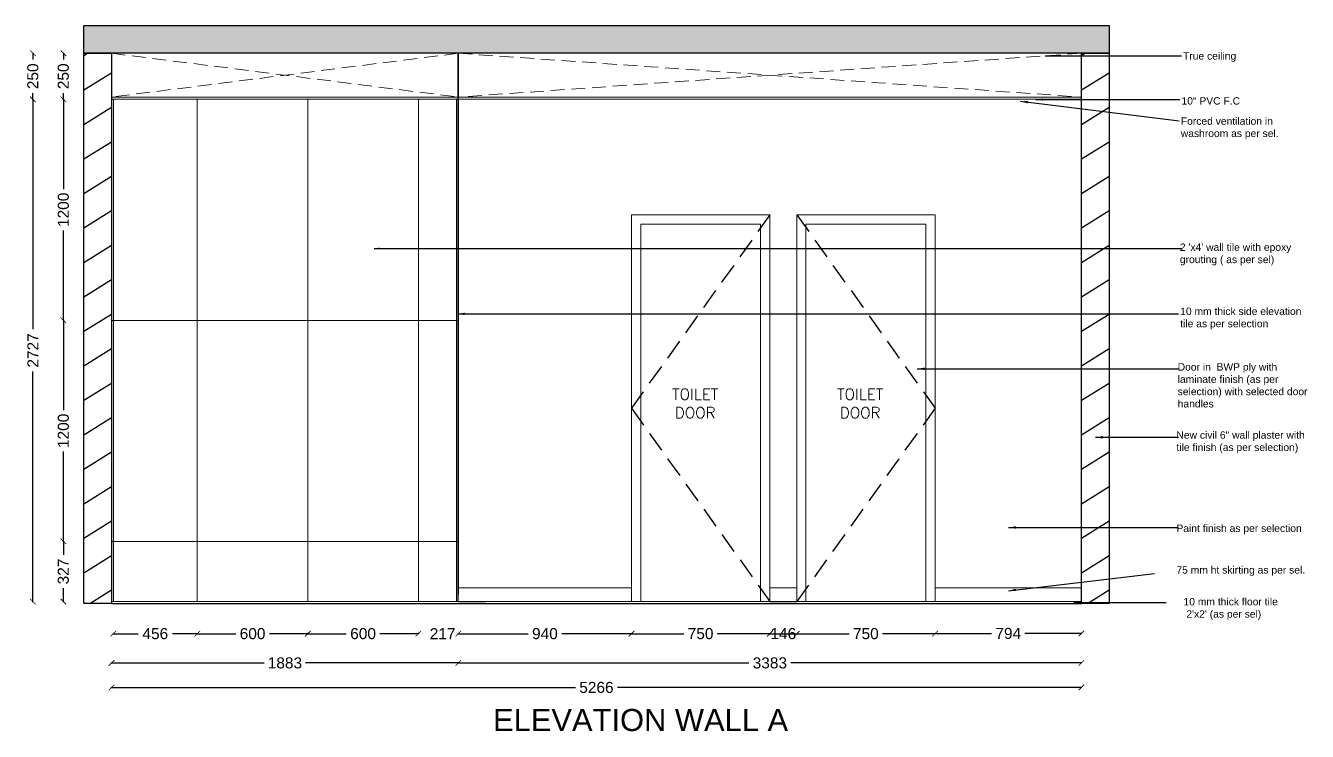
# Model space of a CAD drawing. Header units: millimetres. Extents: x 1464389 to 1998638, y -29162 to 256806.
# Drawn here: x 1945578 to 1952537, y 143727 to 147558 of the extents above; entities that cross this region are included whole.
import ezdxf

# ---------------------------------------------------------------- set-up
doc = ezdxf.new("R2010")
doc.units = ezdxf.units.MM
doc.header["$LTSCALE"] = 15
doc.header["$PDMODE"] = 35
doc.linetypes.add('DASHED', pattern=[0.75, 0.5, -0.25])
doc.linetypes.add('DASHED2', pattern=[0.375, 0.25, -0.125])
doc.layers.get('0').update_dxf_attribs({"lineweight": 5})
for name, color, linetype, lineweight in [('false ceiling', 124, 'Continuous', 9), ('floor tiling line', 6, 'Continuous', 5), ('LS_DR_Door', 34, 'Continuous', 5), ('LS_DR_TEXT', 7, 'Continuous', 13), ('WALL TILE', 4, 'Continuous', 5)]:
    doc.layers.add(name, color=color, linetype=linetype, lineweight=lineweight)
doc.layers.add('Furnitures', color=7, linetype='Continuous', lineweight=25, true_color=0x753b00)
for name, color, linetype in [('Layer 1', 7, 'Continuous'), ('NEW WALL', 5, 'Continuous'), ('Text', 250, 'Continuous')]:
    doc.layers.add(name, color=color, linetype=linetype)
doc.styles.add('ARIAL', font='arial.ttf')
doc.styles.add('ROMANS', font='romans.shx')
doc.dimstyles.new('SC-25', dxfattribs={"dimtxt": 60, "dimasz": 30, "dimexe": 0, "dimexo": 0, "dimgap": 25, "dimtad": 0, "dimdec": 0, "dimzin": 0, "dimdsep": 46, "dimtxsty": 'ARIAL', "dimblk": 'ARCHTICK', "dimcen": 0.09, "dimdle": 3, "dimclrd": 251, "dimclre": 251, "dimclrt": 1, "dimadec": 0, "dimazin": 0, "dimtfac": 1, "dimtdec": 0, "dimtofl": 0, "dimtmove": 0, "dimatfit": 2, "dimfxl": 100, "dimtolj": 1, "dimtzin": 0, "dimarcsym": 0})

# ---------------------------------------------------------------- blocks, each defined once
blk = doc.blocks.new('_ArchTick')
at = {"color": 0, "linetype": 'ByBlock', "const_width": 0.15}
blk.add_lwpolyline([(-0.5, -0.5), (0.5, 0.5)], dxfattribs=at)
blk = doc.blocks.new('*D3189')
at = {"layer": 'Defpoints', "color": 0, "ltscale": 0.25, "transparency": 16777216}
for p in [(1945782.6, 147408.1), (1945782.6, 147158.1), (1945782.6, 147158.1)]:
    blk.add_point(p, dxfattribs=at)
at = {"layer": 'Furnitures', "color": 251, "lineweight": -2, "ltscale": 0.25, "transparency": 16777216}
for p, q in [((1945782.6, 147411.1), (1945782.6, 147374.8)), ((1945782.6, 147408.1), (1945782.6, 147408.1)), ((1945782.6, 147155.1), (1945782.6, 147191.4)), ((1945782.6, 147158.1), (1945782.6, 147158.1))]:
    blk.add_line(p, q, dxfattribs=at)
at = {"layer": 'Furnitures', "color": 251, "lineweight": -2, "ltscale": 0.25, "transparency": 16777216, "xscale": 30, "yscale": 30, "zscale": 30}
for p, rotation in [((1945782.6, 147408.1), 90), ((1945782.6, 147158.1), 270)]:
    blk.add_blockref('_ArchTick', p, dxfattribs=dict(at, rotation=rotation))
at = {"layer": 'Furnitures', "color": 1, "ltscale": 0.25, "transparency": 16777216, "insert": (1945782.6, 147283.1), "char_height": 60, "attachment_point": 5, "rotation": 90, "style": 'ARIAL'}
blk.add_mtext('\\A1;250', dxfattribs=at)
blk = doc.blocks.new('*D3198')
at = {"layer": 'Defpoints', "color": 0, "ltscale": 0.25, "transparency": 16777216}
for p in [(1945782.6, 147158.1), (1945782.6, 145958.1), (1945782.6, 145958.1)]:
    blk.add_point(p, dxfattribs=at)
at = {"layer": 'Furnitures', "color": 251, "lineweight": -2, "ltscale": 0.25, "transparency": 16777216}
for p, q in [((1945782.6, 147161.1), (1945782.6, 146669.8)), ((1945782.6, 147158.1), (1945782.6, 147158.1)), ((1945782.6, 145955.1), (1945782.6, 146446.5)), ((1945782.6, 145958.1), (1945782.6, 145958.1))]:
    blk.add_line(p, q, dxfattribs=at)
at = {"layer": 'Furnitures', "color": 251, "lineweight": -2, "ltscale": 0.25, "transparency": 16777216, "xscale": 30, "yscale": 30, "zscale": 30}
for p, rotation in [((1945782.6, 147158.1), 90), ((1945782.6, 145958.1), 270)]:
    blk.add_blockref('_ArchTick', p, dxfattribs=dict(at, rotation=rotation))
at = {"layer": 'Furnitures', "color": 1, "ltscale": 0.25, "transparency": 16777216, "insert": (1945782.6, 146558.1), "char_height": 60, "attachment_point": 5, "rotation": 90, "style": 'ARIAL'}
blk.add_mtext('\\A1;1200', dxfattribs=at)
blk = doc.blocks.new('*D3199')
at = {"layer": 'Defpoints', "color": 0, "ltscale": 0.25, "transparency": 16777216}
for p in [(1945782.6, 145958.1), (1945782.6, 144758.1), (1945782.6, 144758.1)]:
    blk.add_point(p, dxfattribs=at)
at = {"layer": 'Furnitures', "color": 251, "lineweight": -2, "ltscale": 0.25, "transparency": 16777216}
for p, q in [((1945782.6, 145961.1), (1945782.6, 145469.8)), ((1945782.6, 145958.1), (1945782.6, 145958.1)), ((1945782.6, 144755.1), (1945782.6, 145246.5)), ((1945782.6, 144758.1), (1945782.6, 144758.1))]:
    blk.add_line(p, q, dxfattribs=at)
at = {"layer": 'Furnitures', "color": 251, "lineweight": -2, "ltscale": 0.25, "transparency": 16777216, "xscale": 30, "yscale": 30, "zscale": 30}
for p, rotation in [((1945782.6, 145958.1), 90), ((1945782.6, 144758.1), 270)]:
    blk.add_blockref('_ArchTick', p, dxfattribs=dict(at, rotation=rotation))
at = {"layer": 'Furnitures', "color": 1, "ltscale": 0.25, "transparency": 16777216, "insert": (1945782.6, 145358.1), "char_height": 60, "attachment_point": 5, "rotation": 90, "style": 'ARIAL'}
blk.add_mtext('\\A1;1200', dxfattribs=at)
blk = doc.blocks.new('*D3200')
at = {"layer": 'Defpoints', "color": 0, "ltscale": 0.25, "transparency": 16777216}
for p in [(1945782.6, 144758.1), (1945782.6, 144431.1), (1945782.6, 144431.1)]:
    blk.add_point(p, dxfattribs=at)
at = {"layer": 'Furnitures', "color": 251, "lineweight": -2, "ltscale": 0.25, "transparency": 16777216}
for p, q in [((1945782.6, 144761.1), (1945782.6, 144685.9)), ((1945782.6, 144758.1), (1945782.6, 144758.1)), ((1945782.6, 144428.1), (1945782.6, 144503.4)), ((1945782.6, 144431.1), (1945782.6, 144431.1))]:
    blk.add_line(p, q, dxfattribs=at)
at = {"layer": 'Furnitures', "color": 251, "lineweight": -2, "ltscale": 0.25, "transparency": 16777216, "xscale": 30, "yscale": 30, "zscale": 30}
for p, rotation in [((1945782.6, 144758.1), 90), ((1945782.6, 144431.1), 270)]:
    blk.add_blockref('_ArchTick', p, dxfattribs=dict(at, rotation=rotation))
at = {"layer": 'Furnitures', "color": 1, "ltscale": 0.25, "transparency": 16777216, "insert": (1945782.6, 144594.6), "char_height": 60, "attachment_point": 5, "rotation": 90, "style": 'ARIAL'}
blk.add_mtext('\\A1;327', dxfattribs=at)
blk = doc.blocks.new('*D3201')
at = {"layer": 'Defpoints', "color": 0, "ltscale": 0.25, "transparency": 16777216}
for p in [(1945617.1, 147158.1), (1945617.1, 144431.1), (1945617.1, 144431.1)]:
    blk.add_point(p, dxfattribs=at)
at = {"layer": 'Furnitures', "color": 251, "lineweight": -2, "ltscale": 0.25, "transparency": 16777216}
for p, q in [((1945617.1, 147161.1), (1945617.1, 145909.7)), ((1945617.1, 147158.1), (1945617.1, 147158.1)), ((1945617.1, 144428.1), (1945617.1, 145679.5)), ((1945617.1, 144431.1), (1945617.1, 144431.1))]:
    blk.add_line(p, q, dxfattribs=at)
at = {"layer": 'Furnitures', "color": 251, "lineweight": -2, "ltscale": 0.25, "transparency": 16777216, "xscale": 30, "yscale": 30, "zscale": 30}
for p, rotation in [((1945617.1, 147158.1), 90), ((1945617.1, 144431.1), 270)]:
    blk.add_blockref('_ArchTick', p, dxfattribs=dict(at, rotation=rotation))
at = {"layer": 'Furnitures', "color": 1, "ltscale": 0.25, "transparency": 16777216, "insert": (1945617.1, 145794.6), "char_height": 60, "attachment_point": 5, "rotation": 90, "style": 'ARIAL'}
blk.add_mtext('\\A1;2727', dxfattribs=at)
blk = doc.blocks.new('*D3202')
at = {"layer": 'Defpoints', "color": 0, "ltscale": 0.25, "transparency": 16777216}
for p in [(1945617.1, 147408.1), (1945617.1, 147408.1), (1945617.1, 147158.1)]:
    blk.add_point(p, dxfattribs=at)
at = {"layer": 'Furnitures', "color": 251, "lineweight": -2, "ltscale": 0.25, "transparency": 16777216}
for p, q in [((1945617.1, 147411.1), (1945617.1, 147374.8)), ((1945617.1, 147408.1), (1945617.1, 147408.1)), ((1945617.1, 147155.1), (1945617.1, 147191.4)), ((1945617.1, 147158.1), (1945617.1, 147158.1))]:
    blk.add_line(p, q, dxfattribs=at)
at = {"layer": 'Furnitures', "color": 251, "lineweight": -2, "ltscale": 0.25, "transparency": 16777216, "xscale": 30, "yscale": 30, "zscale": 30}
for p, rotation in [((1945617.1, 147408.1), 90), ((1945617.1, 147158.1), 270)]:
    blk.add_blockref('_ArchTick', p, dxfattribs=dict(at, rotation=rotation))
at = {"layer": 'Furnitures', "color": 1, "ltscale": 0.25, "transparency": 16777216, "insert": (1945617.1, 147283.1), "char_height": 60, "attachment_point": 5, "rotation": 90, "style": 'ARIAL'}
blk.add_mtext('\\A1;250', dxfattribs=at)
blk = doc.blocks.new('*D3204')
at = {"layer": 'Defpoints', "color": 0, "ltscale": 0.25, "transparency": 16777216}
for p in [(1946043.9, 143964.9), (1951309.9, 143964.9), (1951309.9, 143964.9)]:
    blk.add_point(p, dxfattribs=at)
at = {"layer": 'Furnitures', "color": 251, "lineweight": -2, "ltscale": 0.25, "transparency": 16777216}
for p, q in [((1946040.9, 143964.9), (1948562.3, 143964.9)), ((1951312.9, 143964.9), (1948791.5, 143964.9))]:
    blk.add_line(p, q, dxfattribs=at)
at = {"layer": 'Furnitures', "color": 251, "lineweight": -2, "ltscale": 0.25, "transparency": 16777216, "xscale": 30, "yscale": 30, "zscale": 30, "rotation": 180}
blk.add_blockref('_ArchTick', (1946043.9, 143964.9), dxfattribs=at)
at = {"layer": 'Furnitures', "color": 251, "lineweight": -2, "ltscale": 0.25, "transparency": 16777216, "xscale": 30, "yscale": 30, "zscale": 30}
blk.add_blockref('_ArchTick', (1951309.9, 143964.9), dxfattribs=at)
at = {"layer": 'Furnitures', "color": 1, "ltscale": 0.25, "transparency": 16777216, "insert": (1948676.9, 143964.9), "char_height": 60, "attachment_point": 5, "style": 'ARIAL'}
blk.add_mtext('\\A1;5266', dxfattribs=at)
blk = doc.blocks.new('*D3205')
at = {"layer": 'Defpoints', "color": 0, "ltscale": 0.25, "transparency": 16777216}
for p in [(1948867.2, 144256.9), (1949617.4, 144256.9), (1949617.4, 144256.9)]:
    blk.add_point(p, dxfattribs=at)
at = {"layer": 'Furnitures', "color": 251, "lineweight": -2, "ltscale": 0.25, "transparency": 16777216}
for p, q in [((1948864.2, 144256.9), (1949151.4, 144256.9)), ((1949620.4, 144256.9), (1949333.2, 144256.9))]:
    blk.add_line(p, q, dxfattribs=at)
at = {"layer": 'Furnitures', "color": 251, "lineweight": -2, "ltscale": 0.25, "transparency": 16777216, "xscale": 30, "yscale": 30, "zscale": 30, "rotation": 180}
blk.add_blockref('_ArchTick', (1948867.2, 144256.9), dxfattribs=at)
at = {"layer": 'Furnitures', "color": 251, "lineweight": -2, "ltscale": 0.25, "transparency": 16777216, "xscale": 30, "yscale": 30, "zscale": 30}
blk.add_blockref('_ArchTick', (1949617.4, 144256.9), dxfattribs=at)
at = {"layer": 'Furnitures', "color": 1, "ltscale": 0.25, "transparency": 16777216, "insert": (1949242.3, 144256.9), "char_height": 60, "attachment_point": 5, "style": 'ARIAL'}
blk.add_mtext('\\A1;750', dxfattribs=at)
blk = doc.blocks.new('*D3206')
at = {"layer": 'Defpoints', "color": 0, "ltscale": 0.25, "transparency": 16777216}
for p in [(1949764.5, 144256.9), (1950514.7, 144256.9), (1950514.7, 144256.9)]:
    blk.add_point(p, dxfattribs=at)
at = {"layer": 'Furnitures', "color": 251, "lineweight": -2, "ltscale": 0.25, "transparency": 16777216}
for p, q in [((1949761.5, 144256.9), (1950048.7, 144256.9)), ((1950517.7, 144256.9), (1950230.5, 144256.9))]:
    blk.add_line(p, q, dxfattribs=at)
at = {"layer": 'Furnitures', "color": 251, "lineweight": -2, "ltscale": 0.25, "transparency": 16777216, "xscale": 30, "yscale": 30, "zscale": 30, "rotation": 180}
blk.add_blockref('_ArchTick', (1949764.5, 144256.9), dxfattribs=at)
at = {"layer": 'Furnitures', "color": 251, "lineweight": -2, "ltscale": 0.25, "transparency": 16777216, "xscale": 30, "yscale": 30, "zscale": 30}
blk.add_blockref('_ArchTick', (1950514.7, 144256.9), dxfattribs=at)
at = {"layer": 'Furnitures', "color": 1, "ltscale": 0.25, "transparency": 16777216, "insert": (1950139.6, 144256.9), "char_height": 60, "attachment_point": 5, "style": 'ARIAL'}
blk.add_mtext('\\A1;750', dxfattribs=at)
blk = doc.blocks.new('*D3207')
at = {"layer": 'Defpoints', "color": 0, "ltscale": 0.25, "transparency": 16777216}
for p in [(1950515.7, 144257.9), (1951309.9, 144257.9), (1951309.9, 144257.9)]:
    blk.add_point(p, dxfattribs=at)
at = {"layer": 'Furnitures', "color": 251, "lineweight": -2, "ltscale": 0.25, "transparency": 16777216}
for p, q in [((1950512.7, 144257.9), (1950821.9, 144257.9)), ((1951312.9, 144257.9), (1951003.7, 144257.9))]:
    blk.add_line(p, q, dxfattribs=at)
at = {"layer": 'Furnitures', "color": 251, "lineweight": -2, "ltscale": 0.25, "transparency": 16777216, "xscale": 30, "yscale": 30, "zscale": 30, "rotation": 180}
blk.add_blockref('_ArchTick', (1950515.7, 144257.9), dxfattribs=at)
at = {"layer": 'Furnitures', "color": 251, "lineweight": -2, "ltscale": 0.25, "transparency": 16777216, "xscale": 30, "yscale": 30, "zscale": 30}
blk.add_blockref('_ArchTick', (1951309.9, 144257.9), dxfattribs=at)
at = {"layer": 'Furnitures', "color": 1, "ltscale": 0.25, "transparency": 16777216, "insert": (1950912.8, 144257.9), "char_height": 60, "attachment_point": 5, "style": 'ARIAL'}
blk.add_mtext('\\A1;794', dxfattribs=at)
blk = doc.blocks.new('*D3190')
at = {"layer": 'Defpoints', "color": 0, "ltscale": 0.25, "transparency": 16777216}
for p in [(1949618.4, 144257.9), (1949764.5, 144256.9), (1949764.5, 144256.9)]:
    blk.add_point(p, dxfattribs=at)
at = {"layer": 'Furnitures', "color": 251, "lineweight": -2, "ltscale": 0.25, "transparency": 16777216}
for p, q in [((1949615.4, 144256.9), (1949767.5, 144256.9)), ((1949618.4, 144257.9), (1949618.4, 144256.9))]:
    blk.add_line(p, q, dxfattribs=at)
at = {"layer": 'Furnitures', "color": 251, "lineweight": -2, "ltscale": 0.25, "transparency": 16777216, "xscale": 30, "yscale": 30, "zscale": 30, "rotation": 180}
blk.add_blockref('_ArchTick', (1949618.4, 144256.9), dxfattribs=at)
at = {"layer": 'Furnitures', "color": 251, "lineweight": -2, "ltscale": 0.25, "transparency": 16777216, "xscale": 30, "yscale": 30, "zscale": 30}
blk.add_blockref('_ArchTick', (1949764.5, 144256.9), dxfattribs=at)
at = {"layer": 'Furnitures', "color": 1, "ltscale": 0.25, "transparency": 16777216, "insert": (1949691.5, 144256.9), "char_height": 60, "attachment_point": 5, "style": 'ARIAL'}
blk.add_mtext('\\A1;146', dxfattribs=at)
blk = doc.blocks.new('*D3191')
at = {"layer": 'Defpoints', "color": 0, "ltscale": 0.25, "transparency": 16777216}
for p in [(1947926.9, 144256.9), (1947926.9, 144256.9), (1948867.2, 144256.9)]:
    blk.add_point(p, dxfattribs=at)
at = {"layer": 'Furnitures', "color": 251, "lineweight": -2, "ltscale": 0.25, "transparency": 16777216}
for p, q in [((1947923.9, 144256.9), (1948305.9, 144256.9)), ((1948870.2, 144256.9), (1948488.2, 144256.9))]:
    blk.add_line(p, q, dxfattribs=at)
at = {"layer": 'Furnitures', "color": 251, "lineweight": -2, "ltscale": 0.25, "transparency": 16777216, "xscale": 30, "yscale": 30, "zscale": 30, "rotation": 180}
blk.add_blockref('_ArchTick', (1947926.9, 144256.9), dxfattribs=at)
at = {"layer": 'Furnitures', "color": 251, "lineweight": -2, "ltscale": 0.25, "transparency": 16777216, "xscale": 30, "yscale": 30, "zscale": 30}
blk.add_blockref('_ArchTick', (1948867.2, 144256.9), dxfattribs=at)
at = {"layer": 'Furnitures', "color": 1, "ltscale": 0.25, "transparency": 16777216, "insert": (1948397.1, 144256.9), "char_height": 60, "attachment_point": 5, "style": 'ARIAL'}
blk.add_mtext('\\A1;940', dxfattribs=at)
blk = doc.blocks.new('*D3192')
at = {"layer": 'Defpoints', "color": 0, "ltscale": 0.25, "transparency": 16777216}
for p in [(1946053.9, 144256.9), (1946509.9, 144256.9), (1946509.9, 144256.9)]:
    blk.add_point(p, dxfattribs=at)
at = {"layer": 'Furnitures', "color": 251, "lineweight": -2, "ltscale": 0.25, "transparency": 16777216}
for p, q in [((1946050.9, 144256.9), (1946189.4, 144256.9)), ((1946512.9, 144256.9), (1946374.4, 144256.9))]:
    blk.add_line(p, q, dxfattribs=at)
at = {"layer": 'Furnitures', "color": 251, "lineweight": -2, "ltscale": 0.25, "transparency": 16777216, "xscale": 30, "yscale": 30, "zscale": 30, "rotation": 180}
blk.add_blockref('_ArchTick', (1946053.9, 144256.9), dxfattribs=at)
at = {"layer": 'Furnitures', "color": 251, "lineweight": -2, "ltscale": 0.25, "transparency": 16777216, "xscale": 30, "yscale": 30, "zscale": 30}
blk.add_blockref('_ArchTick', (1946509.9, 144256.9), dxfattribs=at)
at = {"layer": 'Furnitures', "color": 1, "ltscale": 0.25, "transparency": 16777216, "insert": (1946281.9, 144256.9), "char_height": 60, "attachment_point": 5, "style": 'ARIAL'}
blk.add_mtext('\\A1;456', dxfattribs=at)
blk = doc.blocks.new('*D3193')
at = {"layer": 'Defpoints', "color": 0, "ltscale": 0.25, "transparency": 16777216}
for p in [(1946509.9, 144256.9), (1947109.9, 144256.9), (1947109.9, 144256.9)]:
    blk.add_point(p, dxfattribs=at)
at = {"layer": 'Furnitures', "color": 251, "lineweight": -2, "ltscale": 0.25, "transparency": 16777216}
for p, q in [((1946506.9, 144256.9), (1946718.6, 144256.9)), ((1947112.9, 144256.9), (1946901.2, 144256.9))]:
    blk.add_line(p, q, dxfattribs=at)
at = {"layer": 'Furnitures', "color": 251, "lineweight": -2, "ltscale": 0.25, "transparency": 16777216, "xscale": 30, "yscale": 30, "zscale": 30, "rotation": 180}
blk.add_blockref('_ArchTick', (1946509.9, 144256.9), dxfattribs=at)
at = {"layer": 'Furnitures', "color": 251, "lineweight": -2, "ltscale": 0.25, "transparency": 16777216, "xscale": 30, "yscale": 30, "zscale": 30}
blk.add_blockref('_ArchTick', (1947109.9, 144256.9), dxfattribs=at)
at = {"layer": 'Furnitures', "color": 1, "ltscale": 0.25, "transparency": 16777216, "insert": (1946809.9, 144256.9), "char_height": 60, "attachment_point": 5, "style": 'ARIAL'}
blk.add_mtext('\\A1;600', dxfattribs=at)
blk = doc.blocks.new('*D3194')
at = {"layer": 'Defpoints', "color": 0, "ltscale": 0.25, "transparency": 16777216}
for p in [(1947109.9, 144261.9), (1947709.9, 144261.9), (1947709.9, 144256.9)]:
    blk.add_point(p, dxfattribs=at)
at = {"layer": 'Furnitures', "color": 251, "lineweight": -2, "ltscale": 0.25, "transparency": 16777216}
for p, q in [((1947109.9, 144261.9), (1947109.9, 144256.9)), ((1947709.9, 144261.9), (1947709.9, 144256.9)), ((1947106.9, 144256.9), (1947318.6, 144256.9)), ((1947712.9, 144256.9), (1947501.2, 144256.9))]:
    blk.add_line(p, q, dxfattribs=at)
at = {"layer": 'Furnitures', "color": 251, "lineweight": -2, "ltscale": 0.25, "transparency": 16777216, "xscale": 30, "yscale": 30, "zscale": 30, "rotation": 180}
blk.add_blockref('_ArchTick', (1947109.9, 144256.9), dxfattribs=at)
at = {"layer": 'Furnitures', "color": 251, "lineweight": -2, "ltscale": 0.25, "transparency": 16777216, "xscale": 30, "yscale": 30, "zscale": 30}
blk.add_blockref('_ArchTick', (1947709.9, 144256.9), dxfattribs=at)
at = {"layer": 'Furnitures', "color": 1, "ltscale": 0.25, "transparency": 16777216, "insert": (1947409.9, 144256.9), "char_height": 60, "attachment_point": 5, "style": 'ARIAL'}
blk.add_mtext('\\A1;600', dxfattribs=at)
blk = doc.blocks.new('*D3195')
at = {"layer": 'Defpoints', "color": 0, "ltscale": 0.25, "transparency": 16777216}
for p in [(1947709.9, 144261.9), (1947926.9, 144256.9), (1947926.9, 144256.9)]:
    blk.add_point(p, dxfattribs=at)
at = {"layer": 'Furnitures', "color": 251, "lineweight": -2, "ltscale": 0.25, "transparency": 16777216}
for p, q in [((1947709.9, 144261.9), (1947709.9, 144256.9)), ((1947709.9, 144256.9), (1947679.9, 144256.9)), ((1947926.9, 144256.9), (1947956.9, 144256.9))]:
    blk.add_line(p, q, dxfattribs=at)
at = {"layer": 'Furnitures', "color": 251, "lineweight": -2, "ltscale": 0.25, "transparency": 16777216, "xscale": 30, "yscale": 30, "zscale": 30}
blk.add_blockref('_ArchTick', (1947709.9, 144256.9), dxfattribs=at)
at = {"layer": 'Furnitures', "color": 251, "lineweight": -2, "ltscale": 0.25, "transparency": 16777216, "xscale": 30, "yscale": 30, "zscale": 30, "rotation": 180}
blk.add_blockref('_ArchTick', (1947926.9, 144256.9), dxfattribs=at)
at = {"layer": 'Furnitures', "color": 1, "ltscale": 0.25, "transparency": 16777216, "insert": (1947841.6, 144256.9), "char_height": 60, "attachment_point": 5, "style": 'ARIAL'}
blk.add_mtext('\\A1;217', dxfattribs=at)
blk = doc.blocks.new('*D3196')
at = {"layer": 'Defpoints', "color": 0, "ltscale": 0.25, "transparency": 16777216}
for p in [(1947926.9, 144097.9), (1951309.9, 144097.9), (1951309.9, 144097.9)]:
    blk.add_point(p, dxfattribs=at)
at = {"layer": 'Furnitures', "color": 251, "lineweight": -2, "ltscale": 0.25, "transparency": 16777216}
for p, q in [((1947923.9, 144097.9), (1949503.8, 144097.9)), ((1951312.9, 144097.9), (1949733, 144097.9))]:
    blk.add_line(p, q, dxfattribs=at)
at = {"layer": 'Furnitures', "color": 251, "lineweight": -2, "ltscale": 0.25, "transparency": 16777216, "xscale": 30, "yscale": 30, "zscale": 30, "rotation": 180}
blk.add_blockref('_ArchTick', (1947926.9, 144097.9), dxfattribs=at)
at = {"layer": 'Furnitures', "color": 251, "lineweight": -2, "ltscale": 0.25, "transparency": 16777216, "xscale": 30, "yscale": 30, "zscale": 30}
blk.add_blockref('_ArchTick', (1951309.9, 144097.9), dxfattribs=at)
at = {"layer": 'Furnitures', "color": 1, "ltscale": 0.25, "transparency": 16777216, "insert": (1949618.4, 144097.9), "char_height": 60, "attachment_point": 5, "style": 'ARIAL'}
blk.add_mtext('\\A1;3383', dxfattribs=at)
blk = doc.blocks.new('*D3197')
at = {"layer": 'Defpoints', "color": 0, "ltscale": 0.25, "transparency": 16777216}
for p in [(1946043.9, 144097.9), (1946043.9, 144097.9), (1947926.9, 144097.9)]:
    blk.add_point(p, dxfattribs=at)
at = {"layer": 'Furnitures', "color": 251, "lineweight": -2, "ltscale": 0.25, "transparency": 16777216}
for p, q in [((1946040.9, 144097.9), (1946873.6, 144097.9)), ((1947929.9, 144097.9), (1947097.2, 144097.9))]:
    blk.add_line(p, q, dxfattribs=at)
at = {"layer": 'Furnitures', "color": 251, "lineweight": -2, "ltscale": 0.25, "transparency": 16777216, "xscale": 30, "yscale": 30, "zscale": 30, "rotation": 180}
blk.add_blockref('_ArchTick', (1946043.9, 144097.9), dxfattribs=at)
at = {"layer": 'Furnitures', "color": 251, "lineweight": -2, "ltscale": 0.25, "transparency": 16777216, "xscale": 30, "yscale": 30, "zscale": 30}
blk.add_blockref('_ArchTick', (1947926.9, 144097.9), dxfattribs=at)
at = {"layer": 'Furnitures', "color": 1, "ltscale": 0.25, "transparency": 16777216, "insert": (1946985.4, 144097.9), "char_height": 60, "attachment_point": 5, "style": 'ARIAL'}
blk.add_mtext('\\A1;1883', dxfattribs=at)

msp = doc.modelspace()

# ---------------------------------------------------------------- hatches: boundary and pattern name
at = {"ltscale": 0.25, "true_color": 0x636466}
h = msp.add_hatch(dxfattribs=at)
h.set_pattern_fill('AR-CONC', color=251)
h.set_pattern_definition([(50, (945546.02, 209759.98), (182.18467, -15.939086), [19.05, -209.55]), (355, (945546.02, 209759.98), (-35.24342, 191.056845), [15.24, -167.640584]), (100.451445, (945561.2, 209758.65), (146.941247, 175.117752), [16.19001, -178.090245]), (46.1842, (945546.02, 209810.78), (271.07904, -42.04233), [28.575, -314.325]), (96.635558, (945568.6, 209807.28), (237.404134, 247.426125), [24.28502, -267.13561]), (351.18415, (945546.02, 209810.78), (237.404134, 247.426125), [22.85997, -251.45973]), (21, (945571.42, 209798.08), (151.614391, -102.265198), [19.05, -209.55]), (326, (945571.42, 209798.08), (61.80203, 184.187966), [15.24, -167.64]), (71.451445, (945584.05, 209789.56), (213.41642, 81.92277), [16.19001, -178.089938]), (37.5, (945546.02, 209759.98), (3.0886033, 84.555039), [0, -165.608, 0, -170.18, 0, -168.275]), (7.5, (945546.02, 209759.98), (66.8196625, 100.180575), [0, -97.028, 0, -161.798, 0, -64.135]), (327.5, (945489.38, 209759.98), (135.590595, -5.728744), [0, -63.5, 0, -198.12, 0, -262.89]), (317.5, (945463.98, 209759.98), (148.129181, 25.426491), [0, -82.55, 0, -131.572, 0, -186.69])])
h.paths.add_polyline_path([(1951459.9, 147558.1), (1945893.9, 147558.1), (1945893.9, 147408.1), (1951459.9, 147408.1)])
at = {"layer": 'Layer 1', "ltscale": 0.25}
h = msp.add_hatch(dxfattribs=at)
h.set_pattern_fill('ANSI31', color=8, scale=50, angle=167)
h.set_pattern_definition([(212, (307157.25, 320321.75), (84.124683, -134.627635), [])])
h.paths.add_polyline_path([(1946043.9, 147408.1), (1945893.9, 147408.1), (1945893.9, 144421.1), (1946043.9, 144421.1)])
h = msp.add_hatch(dxfattribs=at)
h.set_pattern_fill('ANSI31', color=8, scale=50, angle=167)
h.set_pattern_definition([(212, (312573.25, 320321.75), (84.124683, -134.627635), [])])
h.paths.add_polyline_path([(1951459.9, 147408.1), (1951309.9, 147408.1), (1951309.9, 144421.1), (1951459.9, 144421.1)])

# ---------------------------------------------------------------- linework, layer by layer
at = {"linetype": 'DASHED2', "ltscale": 20}
for p, q in [((1946043.9, 147408.1), (1947926.9, 147170.1)), ((1947926.9, 147408.1), (1946043.9, 147170.1)), ((1947926.9, 147408.1), (1951309.9, 147170.1)), ((1951309.9, 147408.1), (1947926.9, 147170.1))]:
    msp.add_line(p, q, dxfattribs=at)
at = {"color": 7, "ltscale": 0.25, "true_color": 0xffffff}
for p, q in [((1949618.4, 144506.1), (1949764.5, 144506.1)), ((1950515.7, 144506.1), (1951309.9, 144506.1))]:
    msp.add_line(p, q, dxfattribs=at)
for points in [[(1947926.9, 144506.1), (1948867.2, 144506.1), (1948867.2, 144431.1), (1947926.9, 144431.1)], [(1949618.4, 144506.1), (1949764.5, 144506.1), (1949764.5, 144431.1), (1949618.4, 144431.1)]]:
    msp.add_lwpolyline(points, close=True, dxfattribs=at)
at = {"layer": 'false ceiling', "linetype": 'Continuous', "ltscale": 0.25}
for p, q in [((1946043.9, 147170.1), (1947926.9, 147170.1)), ((1946043.9, 147158.1), (1947926.9, 147158.1)), ((1947926.9, 147170.1), (1951309.9, 147170.1)), ((1947926.9, 147158.1), (1951309.9, 147158.1))]:
    msp.add_line(p, q, dxfattribs=at)
at = {"layer": 'floor tiling line', "ltscale": 0.25}
msp.add_line((1946043.9, 144431.1), (1951309.9, 144431.1), dxfattribs=at)
at = {"layer": 'Furnitures', "linetype": 'DASHED', "ltscale": 15}
for points in [[(1949618.4, 146531.1), (1948867.2, 145481.1), (1949618.4, 144431.1)], [(1949764.5, 146531.1), (1950515.7, 145481.1), (1949764.5, 144431.1)]]:
    msp.add_lwpolyline(points, dxfattribs=at)
at = {"layer": 'LS_DR_Door', "ltscale": 0.25}
for points in [[(1949618.4, 144431.1), (1949618.4, 146531.1), (1948867.2, 146531.1), (1948867.2, 144431.1)], [(1950515.7, 144431.1), (1950515.7, 146531.1), (1949764.5, 146531.1), (1949764.5, 144431.1)], [(1949568.4, 144431.1), (1949568.4, 146481.1), (1948917.2, 146481.1), (1948917.2, 144431.1)], [(1950465.7, 144431.1), (1950465.7, 146481.1), (1949814.5, 146481.1), (1949814.5, 144431.1)]]:
    msp.add_lwpolyline(points, dxfattribs=at)
at = {"layer": 'NEW WALL', "color": 5}
msp.add_line((1946043.9, 144421.1), (1951309.9, 144421.1), dxfattribs=at)
for points in [[(1945893.9, 147558.1), (1951459.9, 147558.1), (1951459.9, 147408.1), (1945893.9, 147408.1)], [(1945893.9, 147408.1), (1946043.9, 147408.1), (1946043.9, 144421.1), (1945893.9, 144421.1)], [(1951309.9, 147408.1), (1951459.9, 147408.1), (1951459.9, 144421.1), (1951309.9, 144421.1)]]:
    msp.add_lwpolyline(points, close=True, dxfattribs=at)
for points in [[(1947926.9, 144431.1), (1947926.9, 147408.1)], [(1947926.9, 147408.1), (1947926.9, 144469.6)], [(1948076.9, 144421.1), (1947926.9, 144421.1)], [(1949764.5, 144421.1), (1949618.4, 144421.1)]]:
    msp.add_lwpolyline(points, dxfattribs=at)
at = {"layer": 'WALL TILE', "ltscale": 0.25}
for p, q in [((1946509.9, 147158.1), (1946509.9, 144431.1)), ((1947109.9, 147158.1), (1947109.9, 144431.1)), ((1947709.9, 147158.1), (1947709.9, 144431.1)), ((1947926.9, 145958.1), (1946043.9, 145958.1)), ((1947926.9, 144758.1), (1946043.9, 144758.1))]:
    msp.add_line(p, q, dxfattribs=at)
for points in [[(1946053.9, 147158.1), (1946043.9, 147158.1), (1946043.9, 144431.1), (1946053.9, 144431.1)], [(1947926.9, 147158.1), (1947916.9, 147158.1), (1947916.9, 144431.1), (1947926.9, 144431.1)]]:
    msp.add_lwpolyline(points, close=True, dxfattribs=at)

# ---------------------------------------------------------------- texts
at = {"layer": 'LS_DR_TEXT', "ltscale": 0.25, "char_height": 60, "attachment_point": 1, "style": 'ROMANS'}
for insert in [(1948855.8, 145586.7), (1949751.8, 145586.7)]:
    msp.add_mtext_dynamic_manual_height_columns('\\pxqc;TOILET\\PDOOR', width=714.754, gutter_width=584.3, heights=[194.2], dxfattribs=dict(at, insert=insert))
at = {"layer": 'Text', "color": 9, "ltscale": 0.25, "true_color": 0xc7c8ca, "char_height": 40, "attachment_point": 7, "style": 'ARIAL'}
for s, heights, insert in [('True ceiling', [0], (1951861.7, 147361.6)), ('10" PVC F.C', [0], (1951853.3, 147129.1)), ('Forced ventilation in washroom as per sel.', [0], (1951849.6, 146941.2)), ("2 'x4' wall tile with epoxy grouting ( as per sel)", [0], (1951844.6, 146256.6)), ('10 mm thick side elevation tile as per selection', [0], (1951846.4, 145908.5)), ('Door in  BWP ply with laminate finish (as per selection) with selected door handles ', [0], (1951832.7, 145484.6)), ('New civil 6" wall plaster with tile finish (as per selection)', [0], (1951825.9, 145236.7)), ('Paint finish as per selection', [0], (1951825.9, 144797.2)), ('75 mm ht skirting as per sel.', [51.8], (1951825.9, 144571.2)), ("10 mm thick floor tile\\P 2'x2' (as per sel)", [0], (1951864.3, 144331.9))]:
    msp.add_mtext_dynamic_manual_height_columns(s, width=713.093, gutter_width=250, heights=heights, dxfattribs=dict(at, insert=insert))
at = {"layer": 'Text', "color": 9, "ltscale": 0.25, "true_color": 0xc7c8ca, "insert": (1948115.5, 143726.6), "char_height": 120, "width": 2848.533, "attachment_point": 7, "style": 'ARIAL'}
msp.add_mtext('ELEVATION WALL A', dxfattribs=at)

# ---------------------------------------------------------------- dimensions: what is measured, and where the dimension line sits
at = {"layer": 'Furnitures', "ltscale": 0.25}
for base, p1, p2, picture, middle in [((1945617.1, 147408.1), (1945617.1, 147158.1), (1945617.1, 147408.1), '*D3202', (1945617.1, 147283.1)), ((1945782.6, 147158.1), (1945782.6, 147408.1), (1945782.6, 147158.1), '*D3189', (1945782.6, 147283.1)), ((1945617.1, 144431.1), (1945617.1, 147158.1), (1945617.1, 144431.1), '*D3201', (1945617.1, 145794.6)), ((1945782.6, 145958.1), (1945782.6, 147158.1), (1945782.6, 145958.1), '*D3198', (1945782.6, 146558.1)), ((1945782.6, 144758.1), (1945782.6, 145958.1), (1945782.6, 144758.1), '*D3199', (1945782.6, 145358.1)), ((1945782.6, 144431.1), (1945782.6, 144758.1), (1945782.6, 144431.1), '*D3200', (1945782.6, 144594.6))]:
    dim = msp.add_linear_dim(base=base, p1=p1, p2=p2, angle=90, dimstyle='SC-25', override={"dimfxl": 15}, dxfattribs=at)
    dim.commit()
    dim.dimension.update_dxf_attribs({"geometry": picture, "text_midpoint": middle})
for base, p1, p2, picture, middle in [((1946509.9, 144256.9), (1946053.9, 144256.9), (1946509.9, 144256.9), '*D3192', (1946281.9, 144256.9)), ((1947109.9, 144256.9), (1946509.9, 144256.9), (1947109.9, 144256.9), '*D3193', (1946809.9, 144256.9)), ((1947709.9, 144256.9), (1947109.9, 144261.9), (1947709.9, 144261.9), '*D3194', (1947409.9, 144256.9)), ((1947926.9, 144256.9), (1948867.2, 144256.9), (1947926.9, 144256.9), '*D3191', (1948397.1, 144256.9)), ((1949617.4, 144256.9), (1948867.2, 144256.9), (1949617.4, 144256.9), '*D3205', (1949242.3, 144256.9)), ((1950514.7, 144256.9), (1949764.5, 144256.9), (1950514.7, 144256.9), '*D3206', (1950139.6, 144256.9)), ((1951309.9, 144257.9), (1950515.7, 144257.9), (1951309.9, 144257.9), '*D3207', (1950912.8, 144257.9)), ((1946043.9, 144097.9), (1947926.9, 144097.9), (1946043.9, 144097.9), '*D3197', (1946985.4, 144097.9)), ((1951309.9, 144097.9), (1947926.9, 144097.9), (1951309.9, 144097.9), '*D3196', (1949618.4, 144097.9)), ((1951309.9, 143964.9), (1946043.9, 143964.9), (1951309.9, 143964.9), '*D3204', (1948676.9, 143964.9))]:
    dim = msp.add_linear_dim(base=base, p1=p1, p2=p2, dimstyle='SC-25', override={"dimfxl": 15}, dxfattribs=at)
    dim.commit()
    dim.dimension.update_dxf_attribs({"geometry": picture, "text_midpoint": middle})
for base, p1, p2, picture, middle in [((1947926.9, 144256.9), (1947709.9, 144261.9), (1947926.9, 144256.9), '*D3195', (1947841.6, 144256.9)), ((1949764.5, 144256.9), (1949618.4, 144257.9), (1949764.5, 144256.9), '*D3190', (1949691.5, 144256.9))]:
    dim = msp.add_linear_dim(base=base, p1=p1, p2=p2, dimstyle='SC-25', override={"dimfxl": 15}, dxfattribs=at)
    dim.commit()
    dim.dimension.update_dxf_attribs({"geometry": picture, "text_midpoint": middle, "dimtype": 160})

# ---------------------------------------------------------------- leaders
at = {"ltscale": 0.25}
for points, override in [([(1951113.5, 147394.1), (1951852.6, 147394.1)], {"dimgap": 25, "dimtad": 0, "dimfxl": 15}), ([(1950979, 147147.2), (1951840.5, 147042.1)], {"dimasz": 40, "dimgap": 25, "dimtad": 0, "dimfxl": 15}), ([(1951062.1, 147156.9), (1951844.2, 147156.9)], {"dimasz": 40, "dimgap": 25, "dimtad": 0, "dimfxl": 15}), ([(1947470.1, 146348.3), (1951852.6, 146348.3)], {"dimgap": 25, "dimtad": 0, "dimfxl": 15}), ([(1947922.1, 145993.2), (1951837.4, 145993.4)], {"dimasz": 40, "dimfxl": 15}), ([(1950418.1, 145695), (1951837.4, 145695.1)], {"dimasz": 40, "dimfxl": 15}), ([(1951386.3, 145323), (1951837.4, 145323.2)], {"dimasz": 40, "dimfxl": 15}), ([(1950914.6, 144833.5), (1951837.4, 144833.7)], {"dimasz": 40, "dimfxl": 15}), ([(1950914.6, 144490), (1951707.1, 144583.9)], {"dimasz": 40, "dimfxl": 15}), ([(1951268.4, 144425.5), (1951770.8, 144425.5)], {"dimasz": 40, "dimfxl": 15})]:
    msp.add_leader(points, dimstyle='SC-25', override=override, dxfattribs=at)

doc.saveas('drawing.dxf')
